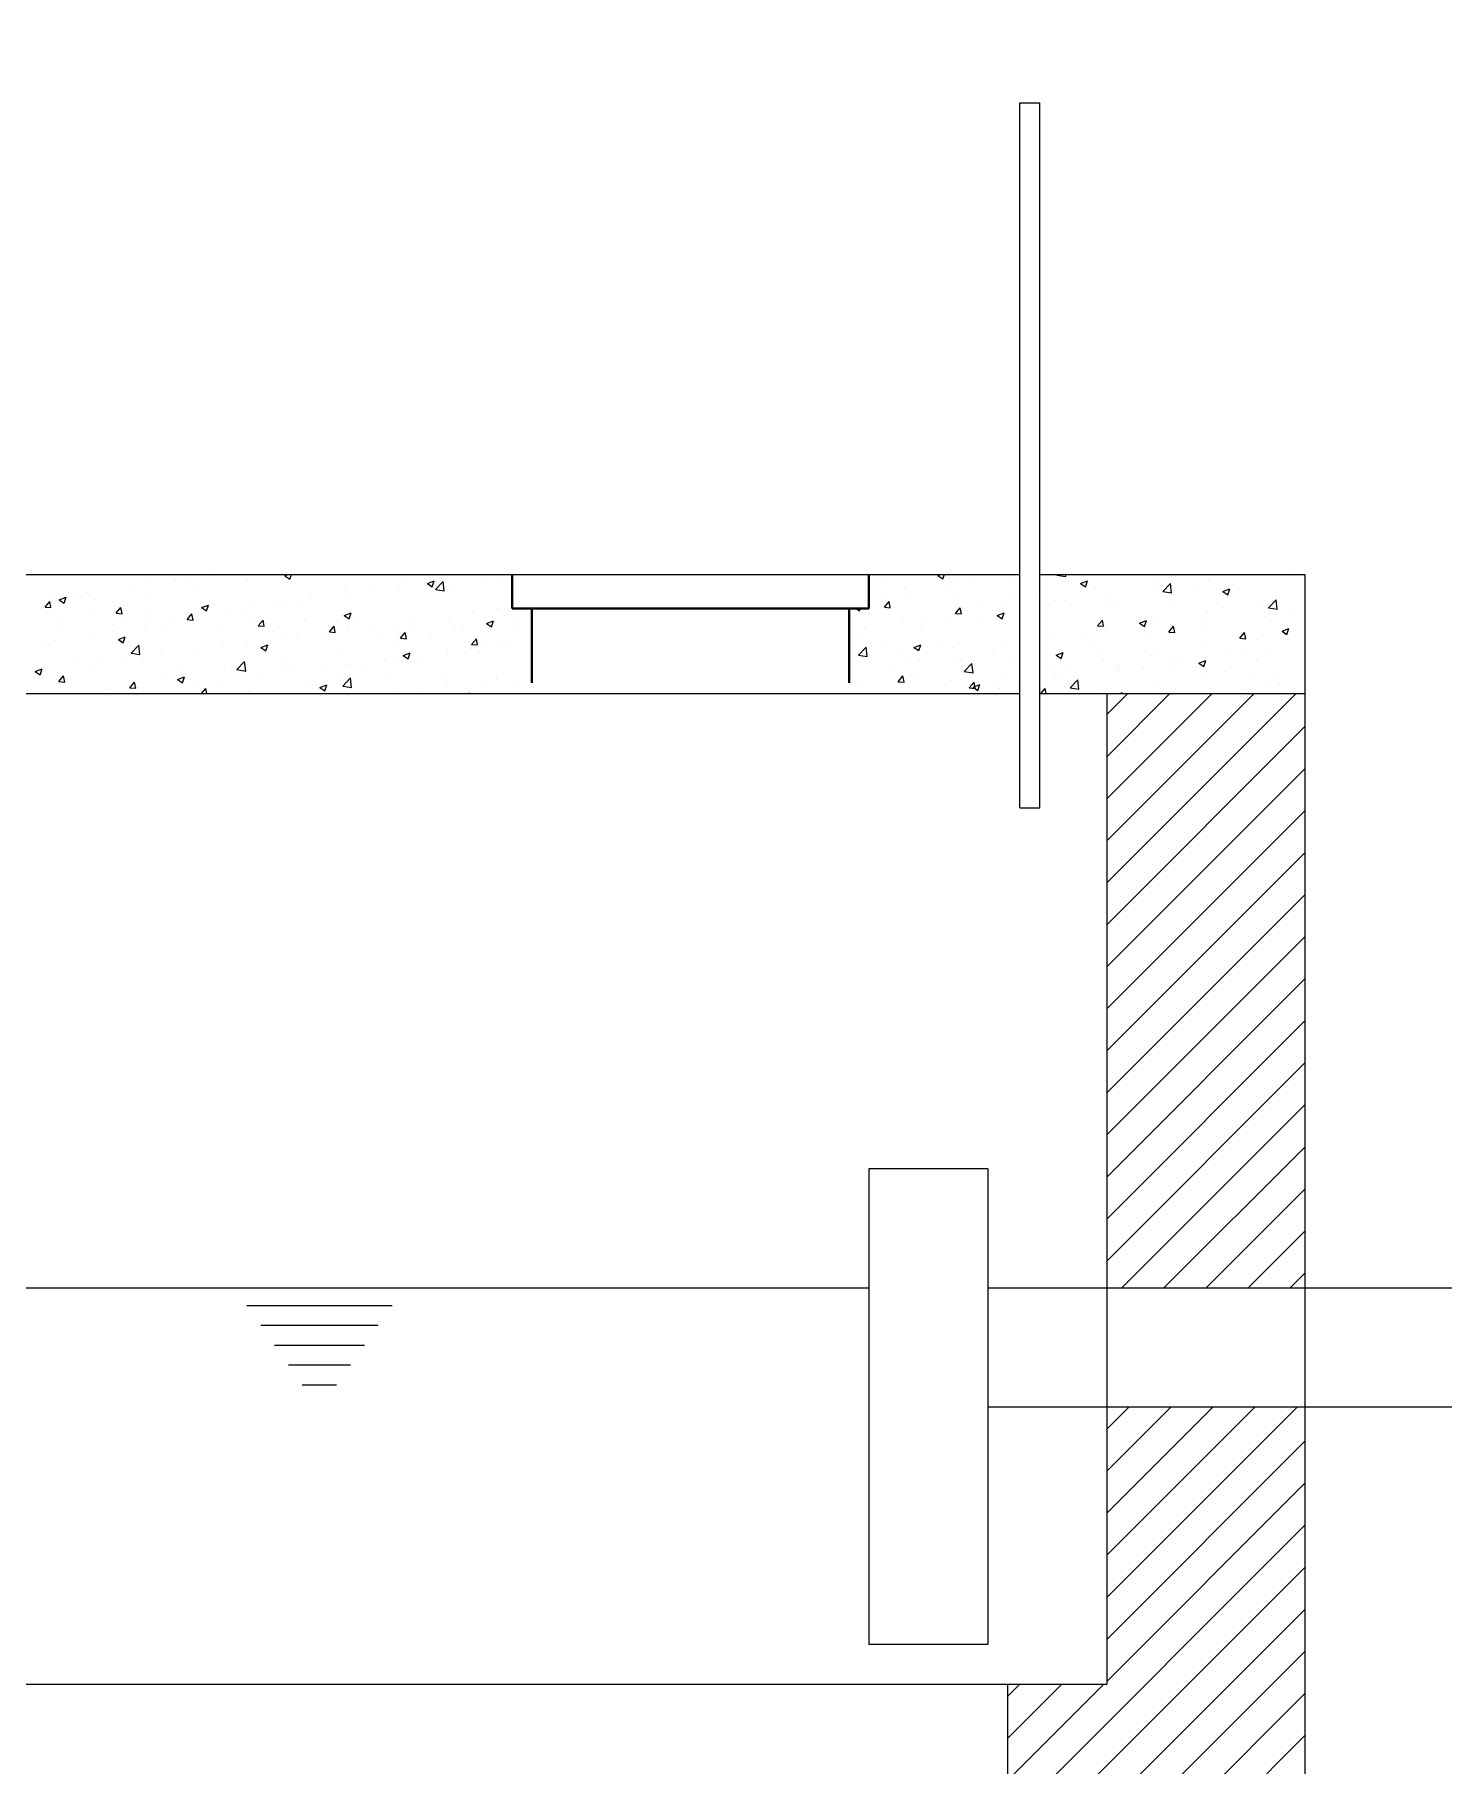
# Model space of a CAD drawing. Header units: inches. Extents: x 2738 to 3098, y 1543 to 1887.
# Drawn here: x 2948.3 to 3019.4, y 1629.9 to 1717.2 of the extents above; entities that cross this region are included whole.
import ezdxf

# ---------------------------------------------------------------- set-up
doc = ezdxf.new("R2010")
doc.units = ezdxf.units.IN
doc.header["$LTSCALE"] = 15
doc.header["$MEASUREMENT"] = 0
doc.linetypes.add('HIDDEN', pattern=[0.375, 0.25, -0.125])
doc.layers.add('Cover', color=94, linetype='HIDDEN', lineweight=40)
for name, color, linetype in [('Dim', 7, 'Continuous'), ('Hatch', 8, 'Continuous'), ('Pipe', 6, 'Continuous'), ('Sep. Tank', 5, 'Continuous'), ('Sock Pit', 3, 'Continuous')]:
    doc.layers.add(name, color=color, linetype=linetype)

msp = doc.modelspace()

# ---------------------------------------------------------------- hatches: boundary and pattern name
at = {"layer": 'Dim'}
h = msp.add_hatch(dxfattribs=at)
h.set_pattern_fill('ANSI31', color=256, scale=12)
h.paths.add_polyline_path([(2798.38335, 1834.10842), (2754.38335, 1834.10842), (2754.38335, 1790.10842), (2798.38335, 1790.10842), (2798.38335, 1809.10842), (2788.38335, 1809.10842), (2788.38335, 1800.10842), (2764.38335, 1800.10842), (2764.38335, 1824.10842), (2788.38335, 1824.10842), (2788.38335, 1815.10842), (2798.38335, 1815.10842)])
h.paths.add_polyline_path([(2840.38335, 1850.60842), (2936.38335, 1850.60842), (2936.38335, 1833.60842), (2941.38335, 1833.60842), (2941.38335, 1850.60842), (3001.38335, 1850.60842), (3001.38335, 1815.10842), (3011.38335, 1815.10842), (3011.38335, 1860.60842), (2830.38335, 1860.60842), (2830.38335, 1815.10842), (2840.38335, 1815.10842)])
h.paths.add_polyline_path([(2840.38335, 1809.10842), (2830.38335, 1809.10842), (2830.38335, 1763.60842), (3011.38335, 1763.60842), (3011.38335, 1809.10842), (3001.38335, 1809.10842), (3001.38335, 1773.60842), (2941.38335, 1773.60842), (2941.38335, 1785.60842), (2936.38335, 1785.60842), (2936.38335, 1773.60842), (2840.38335, 1773.60842)])
h.paths.add_polyline_path([(2840.38335, 1683.9922), (2830.38335, 1683.9922), (2830.38335, 1659.9922), (2840.38335, 1659.9922)])
h.paths.add_polyline_path([(2845.38335, 1633.9922), (2840.38335, 1633.9922), (2840.38335, 1653.9922), (2830.38335, 1653.9922), (2830.38335, 1597.9922), (2845.38335, 1597.9922)])
h.paths.add_polyline_path([(3012.38335, 1647.9922), (3002.38335, 1647.9922), (3002.38335, 1633.9922), (2997.38335, 1633.9922), (2997.38335, 1597.9922), (3012.38335, 1597.9922)])
h.paths.add_polyline_path([(3012.38335, 1683.9922), (3002.38335, 1683.9922), (3002.38335, 1653.9922), (3012.38335, 1653.9922)])
h.paths.add_polyline_path([(2941.38335, 1681.7006), (2936.38335, 1681.7006), (2936.38335, 1653.9922), (2941.38335, 1653.9922)])
h.paths.add_polyline_path([(2941.38335, 1653.9922), (2936.38335, 1653.9922), (2936.38335, 1639.9922), (2941.38335, 1639.9922)])
h.paths.add_polyline_path([(2941.38335, 1633.9922), (2936.38335, 1633.9922), (2936.38335, 1597.9922), (2941.38335, 1597.9922)])
h.paths.add_polyline_path([(2941.38335, 1825.60842), (2936.38335, 1825.60842), (2936.38335, 1813.60842), (2941.38335, 1813.60842)])
h.paths.add_polyline_path([(2941.38335, 1805.60842), (2936.38335, 1805.60842), (2936.38335, 1793.60842), (2941.38335, 1793.60842)], flags=17)

# ---------------------------------------------------------------- linework, layer by layer
at = {"layer": 'Cover'}
for p, q in [((2972.38335, 1689.9922), (2972.38335, 1688.28374)), ((2990.38335, 1689.9922), (2990.38335, 1688.28374)), ((2973.38335, 1688.28374), (2973.38335, 1683.9922)), ((2989.38335, 1688.28374), (2989.38335, 1683.9922))]:
    msp.add_line(p, q, dxfattribs=at)
at = {"layer": 'Cover', "linetype": 'Continuous'}
msp.add_line((2990.38335, 1688.28374), (2972.38335, 1688.28374), dxfattribs=at)
at = {"layer": 'Hatch', "linetype": 'Continuous'}
for p, q in [((2953.26213, 1689.41575), (2953.26213, 1689.41575)), ((2954.13388, 1689.51639), (2954.13388, 1689.51639)), ((2955.38558, 1689.68118), (2955.38558, 1689.68118)), ((2956.17806, 1689.91628), (2956.17806, 1689.91628)), ((2956.45453, 1689.3891), (2956.45453, 1689.3891)), ((2957.27924, 1689.93049), (2957.27924, 1689.93049)), ((2959.05147, 1689.76398), (2959.05147, 1689.76398)), ((2960.92811, 1689.93317), (2961.08191, 1689.9922)), ((2960.92811, 1689.93316), (2961.17682, 1689.76541)), ((2961.1768, 1689.7654), (2961.2529, 1689.9922)), ((2966.67646, 1689.36877), (2966.67646, 1689.36877)), ((2966.8354, 1689.66807), (2966.8354, 1689.66807)), ((2968.11376, 1689.53273), (2968.46385, 1689.66711)), ((2968.11376, 1689.53273), (2968.36247, 1689.36497)), ((2968.36245, 1689.36496), (2968.46383, 1689.66711)), ((2968.5164, 1689.2365), (2968.90584, 1689.64239)), ((2968.57012, 1689.61807), (2968.57012, 1689.61807)), ((2968.96065, 1689.1671), (2968.90541, 1689.64195)), ((2969.2475, 1689.49859), (2969.2475, 1689.49859)), ((2970.9008, 1689.91526), (2970.9008, 1689.91526)), ((2971.77303, 1689.81869), (2971.77303, 1689.81869)), ((2991.15449, 1689.59112), (2991.15449, 1689.59112)), ((2992.19485, 1689.31074), (2992.19485, 1689.31074)), ((2993.87181, 1689.94407), (2993.99721, 1689.9922)), ((2993.87181, 1689.94407), (2994.12052, 1689.77631)), ((2994.1205, 1689.7763), (2994.19294, 1689.9922)), ((2994.30962, 1689.40896), (2994.30962, 1689.40896)), ((2994.72039, 1689.63083), (2994.72039, 1689.63083)), ((2995.56131, 1689.57375), (2995.56131, 1689.57375)), ((2997.45497, 1689.82305), (2997.45497, 1689.82305)), ((2999.87031, 1689.96866), (3000.31499, 1689.89969)), ((2999.87074, 1689.96912), (2999.89289, 1689.9922)), ((3000.31499, 1689.8997), (3000.30423, 1689.9922)), ((3001.05746, 1689.54363), (3001.40755, 1689.67802)), ((3001.05746, 1689.54363), (3001.30617, 1689.37587)), ((3001.30615, 1689.37586), (3001.40753, 1689.67801)), ((3001.81183, 1689.34292), (3001.81183, 1689.34292)), ((3004.72776, 1689.84344), (3004.72776, 1689.84344)), ((3004.94617, 1689.38827), (3004.94617, 1689.38827)), ((3005.20695, 1689.14152), (3005.59639, 1689.5474)), ((3005.65119, 1689.0721), (3005.59595, 1689.54695)), ((3006.85219, 1689.26133), (3006.85219, 1689.26133)), ((3007.51336, 1689.74032), (3007.51336, 1689.74032)), ((3008.24311, 1689.14319), (3008.5932, 1689.27758)), ((3008.49179, 1688.97542), (3008.59317, 1689.27757)), ((3008.74585, 1689.51064), (3008.74585, 1689.51064)), ((3011.9036, 1689.92636), (3011.9036, 1689.92636)), ((2948.82604, 1688.35045), (2949.06708, 1688.63771)), ((2949.12488, 1688.32426), (2949.06706, 1688.63768)), ((2949.08247, 1688.85136), (2949.08247, 1688.85136)), ((2949.54135, 1688.72095), (2949.89144, 1688.85534)), ((2949.54135, 1688.72095), (2949.79006, 1688.55319)), ((2949.79004, 1688.55318), (2949.89142, 1688.85533)), ((2950.3462, 1688.91523), (2950.3462, 1688.91523)), ((2950.97613, 1689.10067), (2950.97613, 1689.10067)), ((2951.36181, 1688.71695), (2951.36181, 1688.71695)), ((2953.929, 1689.06901), (2953.929, 1689.06901)), ((2956.727, 1688.32051), (2957.07709, 1688.4549)), ((2956.97569, 1688.15274), (2957.07707, 1688.45489)), ((2960.37335, 1688.53895), (2960.37335, 1688.53895)), ((2961.00354, 1688.66702), (2961.00354, 1688.66702)), ((2961.55785, 1688.45156), (2961.55785, 1688.45156)), ((2962.26701, 1688.78825), (2962.26701, 1688.78825)), ((2963.91947, 1689.16755), (2963.91947, 1689.16755)), ((2964.08338, 1688.77166), (2964.08338, 1688.77166)), ((2965.42476, 1689.20398), (2965.42476, 1689.20398)), ((2966.68032, 1689.14654), (2966.68032, 1689.14654)), ((2968.51597, 1689.23606), (2968.96066, 1689.16709)), ((2991.15186, 1688.99323), (2991.15186, 1688.99323)), ((2991.16789, 1688.34628), (2991.40894, 1688.63355)), ((2991.46673, 1688.3201), (2991.40892, 1688.63351)), ((2992.2537, 1689.01306), (2992.2537, 1689.01306)), ((2994.92281, 1688.90029), (2994.92281, 1688.90029)), ((2997.59193, 1688.78751), (2997.59193, 1688.78751)), ((2998.8959, 1688.84239), (2998.8959, 1688.84239)), ((2999.82371, 1688.69329), (2999.82371, 1688.69329)), ((3000.26104, 1688.67474), (3000.26104, 1688.67474)), ((3000.54908, 1688.43151), (3000.54908, 1688.43151)), ((3002.34924, 1689.01339), (3002.34924, 1689.01339)), ((3002.44274, 1688.68082), (3002.44274, 1688.68082)), ((3002.93015, 1688.56197), (3002.93015, 1688.56197)), ((3005.20651, 1689.14106), (3005.6512, 1689.0721)), ((3005.59926, 1688.44919), (3005.59926, 1688.44919)), ((3005.60049, 1689.09654), (3005.60049, 1689.09654)), ((3008.24311, 1689.14319), (3008.49182, 1688.97543)), ((3009.97809, 1688.39595), (3009.97809, 1688.39595)), ((3010.54315, 1688.31392), (3010.9326, 1688.71981)), ((3010.9874, 1688.24451), (3010.93215, 1688.71936)), ((2948.57423, 1688.26248), (2948.57423, 1688.26248)), ((2948.76488, 1688.34207), (2948.76488, 1688.34207)), ((2948.82604, 1688.35045), (2949.12489, 1688.3243)), ((2949.62847, 1687.59085), (2949.62847, 1687.59085)), ((2951.24335, 1688.1497), (2951.24335, 1688.1497)), ((2952.41234, 1688.03669), (2952.65338, 1688.32395)), ((2952.41234, 1688.03669), (2952.7112, 1688.01054)), ((2952.71118, 1688.0105), (2952.65337, 1688.32392)), ((2952.81854, 1687.54434), (2952.81854, 1687.54434)), ((2953.91246, 1688.03693), (2953.91246, 1688.03693)), ((2954.07023, 1687.70912), (2954.07023, 1687.70912)), ((2955.17168, 1687.66597), (2955.17168, 1687.66597)), ((2955.96389, 1687.95843), (2955.96389, 1687.95843)), ((2955.99864, 1687.72293), (2956.23968, 1688.01019)), ((2955.99864, 1687.72293), (2956.2975, 1687.69678)), ((2956.29748, 1687.69674), (2956.23967, 1688.01016)), ((2956.39373, 1687.72463), (2956.39373, 1687.72463)), ((2956.58157, 1687.92415), (2956.58157, 1687.92415)), ((2956.727, 1688.32051), (2956.97571, 1688.15275)), ((2958.08761, 1688.1665), (2958.08761, 1688.1665)), ((2958.99067, 1688.09951), (2958.99067, 1688.09951)), ((2959.12165, 1688.37416), (2959.12165, 1688.37416)), ((2959.25068, 1687.81138), (2959.25068, 1687.81138)), ((2959.58494, 1687.40917), (2959.82598, 1687.69643)), ((2959.88378, 1687.38298), (2959.82597, 1687.69639)), ((2961.91979, 1687.6986), (2961.91979, 1687.6986)), ((2963.91265, 1687.92007), (2964.26274, 1688.05446)), ((2963.91265, 1687.92007), (2964.16136, 1687.75231)), ((2964.16133, 1687.75231), (2964.26271, 1688.05445)), ((2964.58891, 1687.58583), (2964.58891, 1687.58583)), ((2967.25477, 1687.64601), (2967.25477, 1687.64601)), ((2969.1867, 1687.83412), (2969.1867, 1687.83412)), ((2970.41252, 1688.06174), (2970.41252, 1688.06174)), ((2971.09829, 1687.51963), (2971.44839, 1687.65402)), ((2971.09829, 1687.51963), (2971.34701, 1687.35187)), ((2971.34698, 1687.35187), (2971.44836, 1687.65401)), ((2971.66422, 1688.22653), (2971.66422, 1688.22653)), ((2971.71223, 1688.15422), (2971.71223, 1688.15422)), ((2972.46082, 1687.68581), (2972.46082, 1687.68581)), ((2989.74138, 1688.28374), (2989.91941, 1688.16365)), ((2989.91939, 1688.16365), (2989.95968, 1688.28374)), ((2991.16789, 1688.34628), (2991.46675, 1688.32013)), ((2992.13405, 1687.64627), (2992.13405, 1687.64627)), ((2993.06403, 1687.84134), (2993.06403, 1687.84134)), ((2994.24597, 1687.60169), (2994.24597, 1687.60169)), ((2994.65959, 1687.96636), (2994.65959, 1687.96636)), ((2994.75419, 1688.03252), (2994.99524, 1688.31979)), ((2994.75419, 1688.03252), (2995.05305, 1688.00637)), ((2995.05303, 1688.00634), (2994.99522, 1688.31975)), ((2995.97996, 1688.34187), (2995.97996, 1688.34187)), ((2996.13963, 1687.851), (2996.13963, 1687.851)), ((2996.85635, 1687.93097), (2997.20644, 1688.06536)), ((2996.85635, 1687.93097), (2997.10506, 1687.76321)), ((2997.10503, 1687.76321), (2997.20641, 1688.06535)), ((2997.25652, 1688.34124), (2997.25652, 1688.34124)), ((2999.29738, 1688.26672), (2999.29738, 1688.26672)), ((3001.92679, 1687.405), (3002.16784, 1687.69227)), ((3002.22563, 1687.37881), (3002.16782, 1687.69223)), ((3004.04199, 1687.53053), (3004.39209, 1687.66492)), ((3004.04199, 1687.53053), (3004.29071, 1687.36277)), ((3004.29068, 1687.36277), (3004.39206, 1687.66491)), ((3004.88537, 1687.7238), (3004.88537, 1687.7238)), ((3007.4305, 1687.53858), (3007.4305, 1687.53858)), ((3007.45256, 1688.07585), (3007.45256, 1688.07585)), ((3008.26837, 1688.33642), (3008.26837, 1688.33642)), ((3010.35318, 1687.86117), (3010.35318, 1687.86117)), ((3010.54272, 1688.31346), (3010.9874, 1688.2445)), ((3010.58825, 1687.9543), (3010.58825, 1687.9543)), ((3010.93749, 1688.22364), (3010.93749, 1688.22364)), ((3011.83995, 1688.11909), (3011.83995, 1688.11909)), ((2948.70408, 1686.6776), (2948.70408, 1686.6776)), ((2949.33981, 1686.66493), (2949.33981, 1686.66493)), ((2949.66078, 1687.12861), (2949.66078, 1687.12861)), ((2951.30102, 1687.05248), (2951.30102, 1687.05248)), ((2952.25575, 1687.16545), (2952.25575, 1687.16545)), ((2952.29758, 1687.47808), (2952.29758, 1687.47808)), ((2952.52589, 1686.70785), (2952.87598, 1686.84224)), ((2952.52589, 1686.70785), (2952.7746, 1686.5401)), ((2952.77457, 1686.54009), (2952.87596, 1686.84223)), ((2953.8682, 1687.40454), (2953.8682, 1687.40454)), ((2954.9667, 1687.3653), (2954.9667, 1687.3653)), ((2957.63581, 1687.25253), (2957.63581, 1687.25253)), ((2959.58494, 1687.40917), (2959.8838, 1687.38302)), ((2960.30492, 1687.13975), (2960.30492, 1687.13975)), ((2960.95166, 1686.81619), (2960.95166, 1686.81619)), ((2961.49705, 1686.7871), (2961.49705, 1686.7871)), ((2962.97403, 1687.02698), (2962.97403, 1687.02698)), ((2963.17124, 1687.09541), (2963.41228, 1687.38267)), ((2963.17124, 1687.09541), (2963.4701, 1687.06926)), ((2963.47008, 1687.06922), (2963.41227, 1687.38263)), ((2964.02258, 1687.10719), (2964.02258, 1687.10719)), ((2964.10941, 1687.23192), (2964.10941, 1687.23192)), ((2965.36111, 1687.39671), (2965.36111, 1687.39671)), ((2965.64315, 1686.91421), (2965.64315, 1686.91421)), ((2966.61952, 1687.48207), (2966.61952, 1687.48207)), ((2966.62896, 1686.68476), (2966.62896, 1686.68476)), ((2966.75754, 1686.78164), (2966.99859, 1687.06891)), ((2966.75754, 1686.78165), (2967.0564, 1686.7555)), ((2967.05638, 1686.75546), (2966.99857, 1687.06887)), ((2967.25802, 1687.47306), (2967.25802, 1687.47306)), ((2968.31226, 1686.80143), (2968.31226, 1686.80143)), ((2969.54489, 1687.18528), (2969.54489, 1687.18528)), ((2969.92713, 1687.36028), (2969.92713, 1687.36028)), ((2970.34384, 1686.46788), (2970.58489, 1686.75515)), ((2970.64268, 1686.4417), (2970.58487, 1686.75511)), ((2970.98137, 1686.68866), (2970.98137, 1686.68866)), ((2972.59624, 1687.24751), (2972.59624, 1687.24751)), ((2989.56687, 1687.29421), (2989.56687, 1687.29421)), ((2989.83652, 1687.02118), (2989.83652, 1687.02118)), ((2990.1481, 1687.34082), (2990.1481, 1687.34082)), ((2992.99427, 1687.4369), (2992.99427, 1687.4369)), ((2997.19572, 1686.67677), (2997.19572, 1686.67677)), ((2999.76291, 1687.02882), (2999.76291, 1687.02882)), ((3001.12739, 1686.70876), (3001.12739, 1686.70876)), ((3001.92679, 1687.405), (3002.22565, 1687.37885)), ((3002.28844, 1687.34892), (3002.28844, 1687.34892)), ((3004.28514, 1687.12448), (3004.28514, 1687.12448)), ((3004.52132, 1686.86012), (3004.52132, 1686.86012)), ((3005.51309, 1687.09124), (3005.75414, 1687.3785)), ((3005.51309, 1687.09124), (3005.81195, 1687.06509)), ((3005.53684, 1687.28927), (3005.53684, 1687.28927)), ((3005.81193, 1687.06505), (3005.75412, 1687.37847)), ((3007.43725, 1687.36065), (3007.43725, 1687.36065)), ((3009.09939, 1686.77748), (3009.34044, 1687.06474)), ((3009.0994, 1686.77748), (3009.39825, 1686.75133)), ((3009.39824, 1686.75129), (3009.34042, 1687.06471)), ((3009.91729, 1686.73148), (3009.91729, 1686.73148)), ((3011.22764, 1687.13009), (3011.57773, 1687.26448)), ((3011.22764, 1687.13009), (3011.47635, 1686.96234)), ((3011.47633, 1686.96233), (3011.57771, 1687.26447)), ((3011.55126, 1686.76334), (3011.55126, 1686.76334)), ((2953.17026, 1686.02066), (2953.61494, 1685.9517)), ((2953.17068, 1686.0211), (2953.56012, 1686.42699)), ((2953.61493, 1685.95171), (2953.55969, 1686.42655)), ((2954.64855, 1685.98637), (2954.64855, 1685.98637)), ((2956.33293, 1686.06016), (2956.33293, 1686.06016)), ((2957.8063, 1686.4021), (2957.8063, 1686.4021)), ((2958.92987, 1686.43504), (2958.92987, 1686.43504)), ((2959.058, 1686.56689), (2959.058, 1686.56689)), ((2959.71153, 1686.30741), (2960.06163, 1686.4418)), ((2959.71153, 1686.30741), (2959.96025, 1686.13966)), ((2959.96022, 1686.13965), (2960.0616, 1686.4418)), ((2963.71303, 1686.18423), (2963.71303, 1686.18423)), ((2966.55872, 1685.8176), (2966.55872, 1685.8176)), ((2966.89718, 1685.90698), (2967.24727, 1686.04136)), ((2966.89718, 1685.90698), (2967.14589, 1685.73922)), ((2967.14587, 1685.73921), (2967.24725, 1686.04136)), ((2969.09717, 1686.08968), (2969.09717, 1686.08968)), ((2969.1259, 1686.16965), (2969.1259, 1686.16965)), ((2970.34384, 1686.46788), (2970.6427, 1686.44174)), ((2970.34887, 1686.25447), (2970.34887, 1686.25447)), ((2970.74297, 1686.08745), (2970.74297, 1686.08745)), ((2971.65143, 1686.48975), (2971.65143, 1686.48975)), ((2972.24253, 1686.50377), (2972.24253, 1686.50377)), ((2989.66516, 1685.89924), (2989.66516, 1685.89924)), ((2989.86079, 1685.92567), (2990.30548, 1685.8567)), ((2989.86123, 1685.92612), (2990.25067, 1686.332)), ((2990.30547, 1685.85671), (2990.25023, 1686.33156)), ((2991.28003, 1686.45809), (2991.28003, 1686.45809)), ((2992.07326, 1685.9818), (2992.07326, 1685.9818)), ((2992.33427, 1685.78646), (2992.33427, 1685.78646)), ((2992.65523, 1686.31832), (2993.00533, 1686.4527)), ((2992.65524, 1686.31832), (2992.90395, 1686.15056)), ((2992.90392, 1686.15055), (2993.0053, 1686.4527)), ((2993.94914, 1686.34531), (2993.94914, 1686.34531)), ((2994.59879, 1686.30189), (2994.59879, 1686.30189)), ((2994.82428, 1685.87894), (2994.82428, 1685.87894)), ((2996.61825, 1686.23254), (2996.61825, 1686.23254)), ((2997.98203, 1686.29466), (2997.98203, 1686.29466)), ((2998.68946, 1685.85907), (2998.68946, 1685.85907)), ((2999.23373, 1686.45945), (2999.23373, 1686.45945)), ((2999.28736, 1686.11976), (2999.28736, 1686.11976)), ((2999.84088, 1685.91788), (3000.19097, 1686.05227)), ((2999.84088, 1685.91788), (3000.08959, 1685.75012)), ((3000.08957, 1685.75011), (3000.19095, 1686.05226)), ((3001.60539, 1686.3596), (3001.60539, 1686.3596)), ((3001.95648, 1686.00699), (3001.95648, 1686.00699)), ((3004.62559, 1685.89421), (3004.62559, 1685.89421)), ((3004.82457, 1686.05933), (3004.82457, 1686.05933)), ((3007.2947, 1685.78144), (3007.2947, 1685.78144)), ((3007.39176, 1686.41138), (3007.39176, 1686.41138)), ((3008.63533, 1686.26281), (3008.63533, 1686.26281)), ((3009.2729, 1685.98225), (3009.2729, 1685.98225)), ((3010.5246, 1686.14703), (3010.5246, 1686.14703)), ((2948.32477, 1685.0952), (2948.67487, 1685.22959)), ((2948.32478, 1685.0952), (2948.57349, 1684.92744)), ((2948.34544, 1685.15655), (2948.34544, 1685.15655)), ((2948.57346, 1684.92743), (2948.67484, 1685.22958)), ((2948.64328, 1685.01313), (2948.64328, 1685.01313)), ((2950.24859, 1685.60816), (2950.24859, 1685.60816)), ((2951.24022, 1685.38801), (2951.24022, 1685.38801)), ((2951.50319, 1685.57228), (2951.50319, 1685.57228)), ((2952.75489, 1685.73707), (2952.75489, 1685.73707)), ((2952.9177, 1685.49538), (2952.9177, 1685.49538)), ((2953.8074, 1685.74007), (2953.8074, 1685.74007)), ((2955.58681, 1685.38261), (2955.58681, 1685.38261)), ((2957.88117, 1685.18318), (2957.88117, 1685.18318)), ((2958.25592, 1685.26983), (2958.25592, 1685.26983)), ((2958.50646, 1685.19306), (2958.95114, 1685.1241)), ((2958.50688, 1685.19351), (2958.89632, 1685.59939)), ((2958.95114, 1685.12411), (2958.8959, 1685.59896)), ((2960.7971, 1685.68371), (2960.7971, 1685.68371)), ((2960.92504, 1685.15706), (2960.92504, 1685.15706)), ((2961.43625, 1685.12263), (2961.43625, 1685.12263)), ((2962.79406, 1685.25986), (2962.79406, 1685.25986)), ((2963.59415, 1685.04429), (2963.59415, 1685.04429)), ((2963.96178, 1685.44272), (2963.96178, 1685.44272)), ((2964.04576, 1685.42465), (2964.04576, 1685.42465)), ((2964.91111, 1685.0864), (2964.91111, 1685.0864)), ((2965.93942, 1685.67395), (2965.93942, 1685.67395)), ((2966.26326, 1684.93151), (2966.26326, 1684.93151)), ((2967.82704, 1685.58692), (2967.82704, 1685.58692)), ((2989.50607, 1685.62974), (2989.50607, 1685.62974)), ((2991.67892, 1685.46484), (2991.67892, 1685.46484)), ((2992.93062, 1685.62963), (2992.93062, 1685.62963)), ((2995.00338, 1685.67369), (2995.00338, 1685.67369)), ((2995.197, 1685.09807), (2995.64168, 1685.0291)), ((2995.19743, 1685.09852), (2995.58687, 1685.50441)), ((2995.64168, 1685.02911), (2995.58644, 1685.50396)), ((2995.77353, 1685.35855), (2995.77353, 1685.35855)), ((2997.13492, 1685.0123), (2997.13492, 1685.0123)), ((2997.67249, 1685.56091), (2997.67249, 1685.56091)), ((2999.70211, 1685.36436), (2999.70211, 1685.36436)), ((3000.3416, 1685.44814), (3000.3416, 1685.44814)), ((3002.22764, 1685.68445), (3002.22764, 1685.68445)), ((3002.80347, 1685.26176), (3002.80347, 1685.26176)), ((3002.96979, 1685.15243), (3002.96979, 1685.15243)), ((3003.01072, 1685.33536), (3003.01072, 1685.33536)), ((3004.22149, 1685.31721), (3004.22149, 1685.31721)), ((3005.67983, 1685.22259), (3005.67983, 1685.22259)), ((3005.7194, 1685.76229), (3005.7194, 1685.76229)), ((3006.11515, 1685.56652), (3006.11515, 1685.56652)), ((3007.02653, 1685.51744), (3007.37662, 1685.65183)), ((3007.02653, 1685.51744), (3007.27524, 1685.34968)), ((3007.27522, 1685.34967), (3007.3766, 1685.65182)), ((3008.34894, 1685.10982), (3008.34894, 1685.10982)), ((3009.85649, 1685.06701), (3009.85649, 1685.06701)), ((3009.96381, 1685.66867), (3009.96381, 1685.66867)), ((3011.01805, 1684.99704), (3011.01805, 1684.99704)), ((2949.51979, 1684.58949), (2949.76084, 1684.87675)), ((2949.51979, 1684.58949), (2949.81865, 1684.56334)), ((2949.81863, 1684.5633), (2949.76082, 1684.87672)), ((2952.04931, 1684.18213), (2952.04931, 1684.18213)), ((2953.10609, 1684.27573), (2953.34714, 1684.56299)), ((2953.10609, 1684.27573), (2953.40495, 1684.24958)), ((2953.40494, 1684.24954), (2953.34712, 1684.56296)), ((2953.7466, 1684.0756), (2953.7466, 1684.0756)), ((2954.96524, 1684.68266), (2954.96524, 1684.68266)), ((2955.51042, 1684.69476), (2955.86051, 1684.82915)), ((2955.51042, 1684.69476), (2955.75913, 1684.527)), ((2955.75911, 1684.52699), (2955.86049, 1684.82914)), ((2956.27213, 1684.39569), (2956.27213, 1684.39569)), ((2956.49095, 1684.43004), (2956.49095, 1684.43004)), ((2956.71777, 1683.9922), (2956.93344, 1684.24923)), ((2956.98083, 1683.9922), (2956.93342, 1684.2492)), ((2957.74265, 1684.59483), (2957.74265, 1684.59483)), ((2958.86907, 1684.77057), (2958.86907, 1684.77057)), ((2959.07925, 1684.08535), (2959.07925, 1684.08535)), ((2959.63631, 1684.84413), (2959.63631, 1684.84413)), ((2961.99518, 1684.58587), (2961.99518, 1684.58587)), ((2962.69607, 1684.29432), (2963.04616, 1684.42871)), ((2962.69607, 1684.29432), (2962.94478, 1684.12656)), ((2962.94476, 1684.12656), (2963.04614, 1684.4287)), ((2963.84266, 1684.36547), (2964.28735, 1684.2965)), ((2963.84309, 1684.36591), (2964.23253, 1684.77179)), ((2964.28734, 1684.29651), (2964.2321, 1684.77136)), ((2966.49792, 1684.15313), (2966.49792, 1684.15313)), ((2967.78182, 1684.11762), (2967.78182, 1684.11762)), ((2968.93237, 1684.81874), (2968.93237, 1684.81874)), ((2969.03352, 1684.28241), (2969.03352, 1684.28241)), ((2969.0651, 1684.50518), (2969.0651, 1684.50518)), ((2970.13785, 1683.9922), (2970.23181, 1684.02827)), ((2970.21969, 1683.9922), (2970.23178, 1684.02826)), ((2970.92718, 1684.53171), (2970.92718, 1684.53171)), ((2971.59064, 1684.82528), (2971.59064, 1684.82528)), ((2971.60148, 1684.70596), (2971.60148, 1684.70596)), ((2972.65252, 1684.33767), (2972.65252, 1684.33767)), ((2989.94167, 1684.3575), (2989.94167, 1684.3575)), ((2991.86165, 1684.58532), (2992.10269, 1684.87259)), ((2991.86165, 1684.58532), (2992.16051, 1684.55917)), ((2992.01246, 1684.31733), (2992.01246, 1684.31733)), ((2992.16049, 1684.55914), (2992.10268, 1684.87255)), ((2992.8576, 1684.85802), (2992.8576, 1684.85802)), ((2994.53799, 1684.63742), (2994.53799, 1684.63742)), ((2995.44795, 1684.27156), (2995.68899, 1684.55883)), ((2995.44795, 1684.27156), (2995.74681, 1684.24541)), ((2995.63977, 1684.30522), (2995.98986, 1684.43961)), ((2995.63977, 1684.30522), (2995.88848, 1684.13746)), ((2995.74679, 1684.24537), (2995.68898, 1684.55879)), ((2995.88846, 1684.13746), (2995.98984, 1684.4396)), ((2996.66668, 1684.3226), (2996.66668, 1684.3226)), ((2996.9716, 1684.26071), (2996.9716, 1684.26071)), ((2997.91838, 1684.48739), (2997.91838, 1684.48739)), ((2999.06312, 1683.9922), (2999.27529, 1684.24507)), ((2999.32191, 1683.9922), (2999.27528, 1684.24503)), ((2999.81204, 1684.7367), (2999.81204, 1684.7367)), ((2999.88753, 1684.76124), (2999.88753, 1684.76124)), ((3000.5332, 1684.27047), (3000.97789, 1684.2015)), ((3000.53364, 1684.27093), (3000.92308, 1684.67681)), ((3000.97788, 1684.20151), (3000.92264, 1684.67636)), ((3002.16684, 1684.01998), (3002.16684, 1684.01998)), ((3003.05315, 1683.9922), (3003.17551, 1684.03917)), ((3003.15973, 1683.9922), (3003.17549, 1684.03916)), ((3004.76377, 1684.39486), (3004.76377, 1684.39486)), ((3007.33096, 1684.74691), (3007.33096, 1684.74691)), ((3009.20926, 1684.17498), (3009.20926, 1684.17498)), ((3010.54488, 1684.51304), (3010.54488, 1684.51304)), ((3011.10292, 1684.42428), (3011.10292, 1684.42428)), ((2953.3332, 1684.01431), (2953.3332, 1684.01431)), ((3007.62894, 1684.01251), (3007.62894, 1684.01251)), ((3007.95756, 1684.01019), (3007.95756, 1684.01019))]:
    msp.add_line(p, q, dxfattribs=at)
at = {"layer": 'Pipe'}
for p, q in [((2998.00532, 1678.22357), (2998.00532, 1713.79397)), ((2998.00532, 1713.79397), (2999.00532, 1713.79397)), ((2999.00532, 1678.22357), (2999.00532, 1713.79397)), ((2998.00532, 1678.22357), (2999.00532, 1678.22357)), ((2996.38335, 1659.9922), (2990.38335, 1659.9922)), ((2996.38335, 1653.9922), (3056.98904, 1653.9922)), ((2990.38335, 1650.9922), (2990.38335, 1650.9922)), ((2996.38335, 1647.9922), (3056.98904, 1647.9922)), ((2996.38335, 1635.9922), (2990.38335, 1635.9922))]:
    msp.add_line(p, q, dxfattribs=at)
for points in [[(2990.38335, 1659.9922), (2990.38335, 1653.9922), (2990.38335, 1635.9922)], [(2996.38335, 1659.9922), (2996.38335, 1653.9922), (2996.38335, 1635.9922)]]:
    msp.add_lwpolyline(points, dxfattribs=at)
at = {"layer": 'Sep. Tank'}
for p, q in [((2830.38335, 1689.9922), (2998.00532, 1689.9922)), ((2999.00532, 1689.9922), (3012.38335, 1689.9922)), ((3012.38335, 1689.9922), (3012.38335, 1597.9922)), ((2830.38335, 1683.9922), (2998.00532, 1683.9922)), ((2999.00532, 1683.9922), (3012.38335, 1683.9922)), ((3002.38335, 1683.9922), (3002.38335, 1633.9922)), ((2941.38335, 1653.9922), (2990.38335, 1653.9922)), ((2996.38335, 1653.9922), (3012.38335, 1653.9922)), ((2840.38335, 1633.9922), (3002.38335, 1633.9922)), ((2997.38335, 1633.9922), (2997.38335, 1597.9922))]:
    msp.add_line(p, q, dxfattribs=at)
at = {"layer": 'Sock Pit'}
for p, q in [((2966.33584, 1653.09057), (2959.00765, 1653.09057)), ((2965.63634, 1652.09057), (2959.70715, 1652.09057)), ((2964.93683, 1651.09057), (2960.40666, 1651.09057)), ((2964.23733, 1650.09057), (2961.10616, 1650.09057)), ((2963.53782, 1649.09057), (2961.80566, 1649.09057))]:
    msp.add_line(p, q, dxfattribs=at)

doc.saveas('drawing.dxf')
